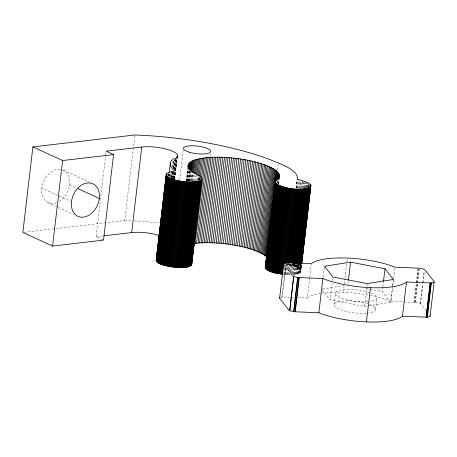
<?xml version="1.0" encoding="UTF-8"?>
<svg xmlns="http://www.w3.org/2000/svg" width="457" height="457" viewBox="0 0 457 457"><rect width="100%" height="100%" fill="white"/><g stroke="black" fill="none" stroke-linecap="round" stroke-linejoin="round"><path stroke-width="0.34" stroke-dasharray="2.29 1.71" d="M102.894 239.845L96.096 236.72L105.647 155.426M105.727 154.717L106.058 151.89M134.724 135.689L124.761 220.52L106.361 222.673M167.593 175.585L167.759 174.168M167.908 175.442L168.153 173.323M168.159 176.014L168.41 173.894M168.519 175.882L168.77 173.763M168.793 176.242L169.124 173.414M168.822 176.465L169.239 172.935M169.227 176.351L169.724 172.112M169.656 176.242L169.987 173.414M170.021 176.848L170.438 173.312M170.495 176.75L170.907 173.22M170.901 177.373L171.564 171.718M171.044 177.39L171.958 169.616M172.289 166.788L172.957 161.132M171.381 178.013L172.295 170.238M172.626 167.411L173.454 160.338M171.775 177.916L172.443 172.26M173.02 167.313L173.854 160.247M171.855 177.927L172.518 172.272M172.072 178.527L172.735 172.872M173.237 168.627L174.231 160.144M172.318 178.573L173.066 172.209M172.432 178.419L173.094 172.763M173.591 168.519L174.591 160.041M172.769 178.304L173.432 172.649M173.849 169.113L175.008 159.219M172.883 178.516L173.546 172.86M173.083 178.184L173.751 172.529M174.163 168.999L175.328 159.099M173.38 178.064L174.043 172.409M174.374 169.581L175.539 159.682M173.46 178.47L174.123 172.815M173.654 177.933L174.317 172.278M174.648 169.45L175.814 159.556M173.82 178.504L174.483 172.849M174.814 170.021L176.059 159.419M173.968 179.138L174.711 172.706M175.042 169.884L176.288 159.276M174.106 179.127L174.854 172.769M174.168 178.927L175.082 171.152M175.162 170.444L176.493 159.133M174.351 178.778L175.265 170.998M175.345 170.295L176.676 158.985M174.483 179.013L175.419 170.844M175.477 170.53L176.888 158.51M174.654 178.487L175.305 172.809M175.648 170.004L176.962 158.67M174.705 179.053L177.07 158.505M174.768 179.03L177.179 158.528M179.704 180.121L183.188 150.427M186.279 181.366L187.827 168.227M186.439 180.881L187.878 168.736M186.587 181.269L187.918 169.804M186.804 181.355L188.215 169.341M186.862 181.081L188.193 169.77M187.176 180.903L188.535 169.593M187.536 181.435L188.947 169.416M188.021 181.263L189.267 170.661M188.53 181.029L189.689 171.135M188.57 181.092L189.735 171.198M189.084 181.338L190.249 171.438M189.192 180.926L190.272 171.735M189.792 180.949L190.786 172.466M189.878 180.761L190.872 172.278M190.546 181.298L191.477 172.803M191.312 180.926L192.226 173.152M191.363 181.132L192.271 173.357M192.123 181.292L193.037 173.517M192.243 180.966L193.071 173.894M193.077 180.972L193.911 173.9M194.008 181.372L194.756 175.008M195.082 181.081L195.83 174.723M196.207 180.812L196.87 175.157M197.39 180.561L197.887 176.316M197.967 180.269L198.384 176.739M198.447 179.767L198.778 176.939M198.704 179.618L199.041 176.79M198.818 179.978L199.149 177.15M199.161 180.184L199.492 177.356M199.566 179.687L199.898 176.859M199.949 179.19L200.115 177.773M199.989 179.407L200.155 177.996M200.223 179.401L200.389 177.984M210.157 156.448L210.494 153.621M277.519 170.118L278.187 164.463M277.011 182.549L277.176 181.132M277.41 183.086L277.742 180.258M277.736 183.617L278.073 180.789M278.085 183.434L278.553 179.63M278.273 184.108L278.856 179.161M278.479 183.765L279.004 179.395M278.53 184.274L279.17 179.121M284.494 267.316L283.666 274.383L290.435 274.668M284.363 274.451L285.111 268.088M280.455 297.381A5.975 1.657 6.7 0 1 282.043 297.056L285.488 267.733M285.574 267.031L285.899 264.237M282.043 297.056L285.625 268.408M285.951 265.614L286.116 264.22M285.059 274.508L285.808 268.145M286.139 265.317L286.305 263.906M285.756 274.554L286.419 268.899M286.75 266.071L287.002 263.952M296.102 187.821L297.016 180.047M296.153 188.273L297.067 180.498M296.342 187.867L297.336 179.384M286.442 274.6L286.945 270.355M287.356 266.819L287.687 263.992M292.88 274.554C309.275 273.275 295.85 265.454 287.967 265.043L288.133 263.626M297.016 187.987L297.93 180.212M287.127 274.628L287.544 271.098M287.876 268.27L288.373 264.026M288.635 265.174L288.801 263.758M297.604 188.827L298.598 180.344M287.807 274.657L288.384 269.704M288.47 269.002L289.053 264.049M289.292 265.306L289.458 263.895M298.347 188.255L299.341 179.772M288.476 274.668L288.727 272.549M289.058 269.721L289.721 264.066M289.944 265.454L290.109 264.037M298.992 188.398L299.826 181.332M289.138 274.68L289.304 273.263M289.635 270.435L290.384 264.077M290.583 265.603L290.749 264.186M299.632 188.547L300.546 180.772M290.206 271.144L291.035 264.077M291.212 265.757L291.457 263.632M300.26 188.701L301.174 180.926M290.766 271.841L291.68 264.066M291.829 265.917L292.074 263.792M300.877 188.861L301.791 181.086M291.315 272.532L292.309 264.049M292.429 266.083L292.68 263.957M301.649 187.616L302.477 180.544M291.846 273.217L292.926 264.026M293.017 266.248L293.263 264.129M302.231 187.781L302.98 181.423M292.371 273.892L293.531 263.992M293.588 266.425L293.92 263.598M302.802 187.958L303.637 180.892M292.96 273.846L294.125 263.952M294.142 266.602L294.474 263.775M303.362 188.141L304.025 182.486M293.451 274.508L294.702 263.9M294.679 266.791L294.931 264.666M303.985 187.616L304.728 181.252M294.011 274.451L295.176 264.552M295.205 266.974L295.536 264.146M304.505 187.804L305.087 182.857M294.554 274.383L295.719 264.489M295.708 267.168L296.039 264.34M305.008 187.993L305.584 183.046M295.079 274.309L296.245 264.414M296.187 267.362L296.519 264.534M305.487 188.187L306.236 181.829M295.588 274.229L296.753 264.335M296.65 267.562L296.981 264.734M306.036 187.678L306.613 182.731M296.073 274.143L297.239 264.243M297.09 267.762L297.507 264.226M306.556 187.17L306.973 183.64M296.542 274.046L297.707 264.152M297.513 267.962L298.01 263.723M306.978 187.376L307.561 182.429M296.987 273.943L298.153 264.049M297.907 268.168L298.404 263.923M307.372 187.581L307.955 182.634M297.416 273.834L298.575 263.935M298.284 268.373L298.781 264.135M307.829 187.079L308.332 182.84M297.815 273.714L298.981 263.82M298.632 268.579L299.215 263.632M308.264 186.582L308.515 184.462M298.198 273.594L299.358 263.695M298.958 268.79L299.541 263.843M308.595 186.787L309.006 183.257M298.552 273.463L299.718 263.563M299.261 269.002L299.843 264.055M308.898 186.999L309.143 184.879M298.884 273.326L299.963 264.135M299.541 269.213L300.123 264.26M309.258 186.502L309.589 183.674M299.192 273.183L300.272 263.992M299.792 269.424L300.455 263.769M299.478 273.035L300.472 264.552M300.021 269.63L300.597 264.683M299.735 272.88L300.729 264.397M300.22 269.841L300.883 264.186M299.969 272.72L300.963 264.237M300.392 270.053L301.054 264.397M300.175 272.555L301.089 264.78M300.352 272.383L301.266 264.609M300.66 270.464L301.323 264.809M300.506 272.206L301.5 264.306M300.632 272.029L301.546 264.255M300.729 271.846L301.694 264.203M297.501 297.558L307.304 297.958L309.686 277.713M309.766 277.011L311.326 263.746M323.168 277.325L324.47 266.265M392.534 286.39L390.666 302.288L364.583 306.401L330.148 299.792L332.336 281.129M332.422 280.438L332.827 276.982M334.118 304.602L335.461 293.194M343.344 292.274L344.904 279.01M344.984 278.313L346.869 262.249M346.954 261.553L347.36 258.062M347.954 284.271L348.36 280.815M364.583 306.401L367.182 284.283M375.654 309.572L376.996 298.164M390.666 302.288L382.309 291.566L382.8 287.419M382.88 286.728L383.446 281.889M392.614 285.699L393.346 279.478M426.204 310.8L421.183 304.362A5.975 1.657 6.7 0 0 420.474 303.802L420.331 303.722A5.975 1.657 6.7 0 0 415.35 302.448L415.082 302.425A5.975 1.657 6.7 0 0 414.288 302.363L390.929 301.403L392.483 288.133M392.814 285.339L393.551 279.056M393.631 278.359L394.945 267.185M414.031 302.351L416.241 283.5M416.327 282.803L417.966 268.836M414.288 302.363L416.504 283.511M416.584 282.814L418.224 268.847M415.082 302.425L417.298 283.569M417.378 282.872L419.018 268.91M415.35 302.448L417.561 283.597M417.647 282.9L419.286 268.933M420.331 303.722L422.708 283.477M422.794 282.774L424.187 270.91M420.474 303.802L422.856 283.551M422.936 282.854L424.33 270.984M322.493 288.967L343.641 285.631M24.267 232.27L105.653 222.753M96.096 236.72L103.076 235.909M290.503 297.267L284.203 297.01A5.975 1.657 6.7 0 0 282.26 297.039M291.206 297.296L294.005 297.41M287.967 265.043L287.047 264.877L287.139 264.597A63.946 17.732 6.7 0 0 287.264 263.912M366.468 288.527L369.222 289.058M369.913 289.19L382.309 291.566M63.283 170.193L89.812 182.354M69.538 184.782L76.656 188.044M60.324 169.313A17.926 13.076 -65.4 0 0 41.741 188.033L70.846 201.377M47.996 202.622L57.702 207.072M58.347 207.369L73.868 214.487M428.295 313.485L429.134 314.553M322.208 289.612L330.148 299.792M62.335 169.793A17.926 13.076 -65.4 0 1 69.573 184.445A17.926 13.076 -65.4 0 1 59.102 201.588M56.377 202.868A17.926 13.076 -65.4 0 1 41.741 188.033M124.704 220.457A144.172 40.05 6.7 0 1 131.582 220.754M134.358 220.897A144.172 40.05 6.7 0 1 159.642 222.959M307.304 297.958A49.956 13.853 6.7 0 1 320.751 293.268M322.025 293.074A49.956 13.853 6.7 0 1 369.028 295.256M370.404 295.525A49.956 13.853 6.7 0 1 390.929 301.403M370.935 293.148A20.919 5.798 6.7 0 1 369.713 301.586M367.759 301.786A20.919 5.798 6.7 0 1 340.237 297.678A20.919 5.798 6.7 0 1 341.35 289.995A20.919 5.798 6.7 0 1 369.107 292.497M369.599 304.556A20.919 5.798 6.7 0 1 368.371 312.988M366.423 313.194A20.919 5.798 6.7 0 1 338.894 309.081A20.919 5.798 6.7 0 1 340.014 301.397A20.919 5.798 6.7 0 1 367.771 303.899"/><path stroke-width="0.69" d="M177.219 155.683C178.236 157.762 174.82 158.739 173.203 159.013A63.946 17.732 6.7 0 0 174.374 170.827C175.722 171.975 171.204 171.295 170.153 172.003C168.947 172.312 167.679 172.677 166.748 173.551C165.074 175.437 167.982 177.27 169.49 177.967C177.739 181.566 187.062 182.577 195.967 181.652C210.906 178.904 192.763 173.397 189.432 169.244C185.171 164.4 192.3 160.11 196.584 159.459C206.821 156.78 217.561 156.94 228.043 157.585C240.428 158.556 252.818 160.624 264.557 164.777C269.967 167.279 278.524 169.398 279.507 176.293C279.598 179.207 273.166 180.446 276.131 183.468C278.764 185.748 282.277 186.622 285.562 187.501C298.084 192.328 328.309 186.587 297.096 179.344L297.187 179.064A63.946 17.732 6.7 0 0 278.353 163.052L270.99 159.996A144.184 39.982 6.7 0 0 134.809 134.986L32.898 146.903L22.85 232.436L52.572 246.066L103.516 240.125L113.565 154.592L106.144 151.181L141.739 147.04A22.284 6.181 6.7 0 1 163.914 148.548A22.284 6.181 6.7 0 1 177.527 155.02L176.973 157.802M191.689 263.563C189.849 269.693 178.002 266.945 173.072 267.077C168.987 265.98 155.734 265.351 156.54 259.262M52.572 246.066L62.62 160.533L32.898 146.903M103.773 235.823L131.69 232.579L141.739 147.04M156.157 260.193L166.228 174.465M156.197 260.593L166.354 174.088M156.26 260.793L166.457 173.906M156.345 260.998L166.588 173.723M156.46 261.204L166.508 175.671M156.602 261.41L166.651 175.876M156.774 261.621L166.822 176.088M156.968 261.832L167.016 176.293M157.191 262.038L167.239 176.505M157.437 262.249L167.485 176.716M157.711 262.461L167.759 176.928M158.008 262.672L168.056 177.139M158.333 262.884L168.382 177.345M169.21 172.706L170.29 163.52M158.682 263.089L168.73 177.556M159.047 263.295L169.096 177.762M159.442 263.5L169.49 177.967M159.859 263.706L169.907 178.167M160.298 263.906L170.347 178.367M160.755 264.1L170.804 178.567M161.235 264.3L171.284 178.761M161.732 264.489L171.781 178.955M162.252 264.677L172.3 179.144M162.789 264.86L172.837 179.327M163.343 265.043L173.386 179.51M163.909 265.22L173.957 179.681M177.145 157.282L177.31 155.866M164.497 265.391L174.545 179.852M177.207 157.465L177.373 156.048M177.247 157.642L177.413 156.231M165.097 265.557L175.145 180.018M165.708 265.717L175.756 180.184M166.331 265.871L176.379 180.338M166.971 266.02L177.019 180.486M167.622 266.168L177.67 180.629M168.279 266.305L178.327 180.766M168.947 266.437L178.995 180.898M169.621 266.562L179.67 181.023M170.301 266.677L180.349 181.143M170.987 266.791L181.035 181.252M171.683 266.894L181.726 181.36M172.375 266.991L182.423 181.452M173.072 267.077L183.12 181.543M173.774 267.162L183.823 181.623M174.471 267.236L184.519 181.697M175.174 267.299L185.222 181.766M175.871 267.362L185.919 181.823M188.021 166.519L188.187 165.108M188.016 167.451L188.347 164.623M188.164 167.685L188.581 164.149M176.562 267.408L186.61 181.875M188.381 167.925L188.884 163.686M188.587 168.884L189.249 163.229M177.253 267.454L187.301 181.915M188.941 169.153L189.689 162.789M177.939 267.488L187.987 181.949M189.364 169.427L190.198 162.361M189.855 169.718L190.769 161.944M178.618 267.511L188.667 181.977M190.329 170.735L191.409 161.544M179.287 267.534L189.335 181.995M190.952 171.049L192.117 161.155M179.949 267.539L189.998 182.006M191.643 171.386L192.888 160.784M180.606 267.539L190.655 182.006M192.306 172.443L193.717 160.424M181.252 267.534L191.3 182M181.88 267.522L191.929 181.983M193.117 172.809L194.613 160.087M182.503 267.494L192.551 181.96M193.991 173.192L195.567 159.761M183.108 267.465L193.157 181.932M183.703 267.425L193.751 181.892M194.922 173.597L196.584 159.459M184.28 267.379L194.328 181.84M184.845 267.322L194.893 181.783M195.91 174.014L197.653 159.167M185.388 267.259L195.436 181.72M185.919 267.185L195.967 181.652M196.956 174.448L198.784 158.899M186.427 267.105L196.476 181.572M186.919 267.019L196.967 181.486M197.972 175.614L199.966 158.648M187.387 266.922L197.435 181.389M187.838 266.825L197.887 181.286M188.267 266.717L198.315 181.178M199.121 176.088L201.194 158.413M188.672 266.597L198.721 181.063M189.055 266.477L199.103 180.938M189.415 266.345L199.463 180.812M189.752 266.208L199.8 180.675M200.32 176.579L202.48 158.202M190.066 266.071L200.115 180.532M190.352 265.923L200.4 180.384M190.615 265.768L200.663 180.229M190.855 265.608L200.903 180.069M191.066 265.443L201.109 179.909M203.811 158.008L191.249 265.271M191.403 265.1L201.646 177.824M191.534 264.923L201.737 178.03M191.637 264.734L201.714 178.938M191.717 264.552L201.828 178.43M193.762 243.541L195.145 243.37L205.193 157.831M195.145 243.37L196.567 243.215L206.615 157.676M196.567 243.215L198.03 243.078L208.078 157.545M198.03 243.078L199.532 242.97L209.58 157.431M199.532 242.97L201.074 242.878L211.123 157.339M201.074 242.878L202.651 242.804L212.699 157.271M202.651 242.804L204.262 242.758L214.31 157.219M204.262 242.758L205.901 242.73L215.95 157.191M205.901 242.73L207.564 242.718L217.612 157.185M207.564 242.718L209.255 242.736L219.303 157.197M209.255 242.736L210.968 242.77L221.017 157.237M210.968 242.77L212.705 242.827L222.753 157.288M212.705 242.827L214.453 242.901L224.501 157.368M214.453 242.901L216.218 243.004L226.266 157.465M216.218 243.004L217.995 243.118L228.043 157.585M217.995 243.118L219.783 243.261L229.831 157.728M219.783 243.261L221.571 243.421L231.619 157.888M221.571 243.421L223.364 243.598L233.413 158.065M223.364 243.598L225.164 243.804L235.212 158.265M266.517 256.571C255.069 248.368 240.553 246.169 226.958 244.021L237.006 158.488M228.746 244.261L238.794 158.722M230.522 244.518L240.571 158.985M232.293 244.792L242.341 159.259M234.053 245.089L244.101 159.55M235.795 245.398L245.843 159.864M237.514 245.729L247.563 160.196M239.217 246.072L249.265 160.538M240.896 246.437L250.944 160.898M242.547 246.814L252.595 161.275M244.169 247.203L254.218 161.669M245.757 247.608L255.806 162.075M247.317 248.031L257.36 162.498M248.837 248.465L258.885 162.926M250.316 248.911L260.364 163.372M251.756 249.368L261.804 163.829M253.155 249.836L263.203 164.297M254.509 250.31L264.557 164.777M255.811 250.802L265.86 165.263M257.068 251.299L267.117 165.76M258.268 251.801L268.316 166.268M259.422 252.31L269.47 166.776M260.519 252.83L270.567 167.296M261.558 253.355L271.607 167.816M262.535 253.881L272.583 168.347M263.461 254.418L273.503 168.879M264.317 254.949L274.366 169.416M265.117 255.492L275.165 169.953M265.848 256.029L275.897 170.495M282.969 274.314C277.039 273.103 268.893 273.052 265.243 267.562L276.565 171.032M265.283 267.762L275.514 181.075M265.351 267.968L275.394 182.429M265.443 268.168L275.491 182.634M275.211 185.668L275.377 184.251M265.563 268.379L275.611 182.84M265.706 268.585L275.754 183.051M276.085 180.766L277.165 171.575M265.883 268.796L275.931 183.257M266.083 269.002L276.131 183.468M266.305 269.213L276.354 183.68M276.708 180.595L277.702 172.112M266.557 269.424L276.605 183.891M266.837 269.636L276.885 184.102M277.342 179.721L278.17 172.649M267.139 269.847L277.188 184.308M277.822 179.55L278.57 173.186M267.465 270.053L277.513 184.519M278.319 178.664L278.901 173.717M267.819 270.264L277.867 184.725M278.661 178.487L279.164 174.243M278.936 178.304L279.353 174.768M268.19 270.47L278.239 184.931M279.141 178.11L279.473 175.282M279.25 178.201L279.524 175.791M268.59 270.675L278.639 185.136M269.007 270.875L279.056 185.342M269.447 271.075L279.495 185.542M269.91 271.275L279.958 185.736M270.395 271.469L280.444 185.93M270.898 271.658L280.946 186.125M271.418 271.846L281.466 186.313M271.955 272.029L282.003 186.496M272.509 272.212L282.557 186.673M273.086 272.383L283.134 186.85M273.669 272.555L283.717 187.022M274.274 272.72L284.323 187.187M274.886 272.88L284.934 187.347M275.514 273.035L285.562 187.501M276.154 273.183L286.202 187.65M276.805 273.326L286.853 187.793M277.468 273.463L287.516 187.93M278.136 273.594L288.184 188.061M278.81 273.72L288.858 188.181M279.495 273.834L289.544 188.301M280.181 273.943L290.229 188.41M280.872 274.046L290.92 188.513M281.569 274.143L291.617 188.61M282.266 274.234L292.314 188.695M279.65 298.078L283.666 263.866M284.214 263.706L293.017 188.775M284.911 263.78L293.714 188.85M285.694 263.141L294.411 188.912M286.39 263.198L295.108 188.97M287.082 263.243L295.805 189.021M287.773 263.289L296.49 189.061M288.458 263.318L297.176 189.095M289.132 263.346L297.855 189.118M289.887 262.655L298.524 189.135M290.549 262.661L299.186 189.147M291.2 262.661L299.838 189.147M291.846 262.655L300.483 189.135M292.394 263.346L301.112 189.118M293.011 263.318L301.729 189.095M293.617 263.283L302.334 189.061M294.205 263.243L302.928 189.021M294.782 263.198L303.499 188.97M429.968 315.627A5.975 1.657 6.7 0 1 427.289 317.147L427.061 317.164A5.975 1.657 6.7 0 1 426.335 317.181L402.474 316.21A49.956 13.853 6.7 0 1 318.849 312.771L294.959 311.771A5.975 1.657 6.7 0 1 293.897 311.657L293.628 311.623A5.975 1.657 6.7 0 1 289.761 310.6L293.617 276.308A5.975 1.657 6.7 0 1 292.611 275.594L283.826 264.329A5.975 1.657 6.7 0 1 286.065 262.844L286.282 262.826A5.975 1.657 6.7 0 1 288.224 262.792L311.326 263.746A49.956 13.853 6.7 0 1 394.945 267.185L418.309 268.15A5.975 1.657 6.7 0 1 419.103 268.208L419.366 268.236A5.975 1.657 6.7 0 1 424.353 269.51L424.496 269.59A5.975 1.657 6.7 0 1 425.204 270.15L433.99 281.415A5.975 1.657 6.7 0 1 431.311 282.934L431.082 282.946A5.975 1.657 6.7 0 1 430.357 282.963L406.49 281.998A49.956 13.853 6.7 0 1 322.871 278.553L298.981 277.553A5.975 1.657 6.7 0 1 297.913 277.445L297.65 277.405A5.975 1.657 6.7 0 1 293.782 276.388L293.617 276.308M289.761 310.6L293.782 276.388M295.342 263.141L304.059 188.912M295.805 263.78L304.602 188.85M296.325 263.706L305.127 188.775M296.833 263.626L305.636 188.695M297.318 263.54L306.121 188.604M297.787 263.443L306.59 188.513M298.232 263.341L307.035 188.41M298.661 263.232L307.464 188.295M299.061 263.112L307.864 188.181M293.628 311.623L297.65 277.405M299.358 263.695L308.247 188.055M293.897 311.657L297.913 277.445M299.718 263.563L308.601 187.924M300.049 263.426L308.932 187.793M300.358 263.283L309.24 187.644M294.959 311.771L298.981 277.553M300.637 263.135L309.526 187.496M295.222 311.788L299.244 277.576M300.815 263.689L309.783 187.341M301.049 263.529L310.017 187.181M301.254 263.363L310.223 187.016M301.431 263.192L310.4 186.85M301.82 260.57L301.986 259.153M302.317 256.326L302.483 254.915M302.734 252.795L302.9 251.379M303.231 248.551L303.397 247.14M303.648 245.015L303.814 243.604M304.145 240.776L304.311 239.359M304.562 237.24L304.728 235.829M305.059 233.001L305.225 231.585M305.476 229.465L305.642 228.049M305.973 225.221L306.139 223.81M306.39 221.691L306.556 220.274M306.887 217.446L307.053 216.035M307.304 213.916L307.47 212.499M307.801 209.672L307.967 208.261M308.212 206.136L308.384 204.725M308.715 201.897L308.881 200.48M309.126 198.361L309.292 196.95M309.629 194.122L309.795 192.705M310.04 190.586L310.206 189.169M310.537 186.342L310.709 184.931M301.5 263.723L310.8 185.136M301.649 263.803L310.863 185.336M301.763 263.689L310.903 185.536M318.849 312.771L322.871 278.553M348.44 280.124L350.553 262.152L384.988 268.756L393.346 279.478L367.262 283.591L332.827 276.982L324.47 266.265L350.553 262.152M366.434 321.894L370.456 287.682M383.526 281.198L384.988 268.756M402.474 316.21L406.49 281.998M426.084 317.175L430.106 282.963M426.335 317.181L430.357 282.963M427.061 317.164L431.082 282.946M427.289 317.147L431.311 282.934M430.128 316.09L434.144 281.878M265.745 266.254L265.243 267.562M176.659 157.716L176.453 157.865M62.62 160.533L113.565 154.592M225.164 243.804L226.958 244.021M77.302 188.341L99.312 198.435A17.926 13.093 -65.3 0 1 77.753 216.27L77.296 216.03A17.926 13.093 -65.3 0 1 71.492 201.674A17.926 13.093 -65.3 0 1 80.878 185.548L81.403 185.199A17.926 13.093 -65.3 0 1 99.312 198.435M131.69 232.579A22.284 6.181 6.7 0 1 159.322 235.572M289.601 310.526A5.975 1.657 6.7 0 1 288.59 309.806L279.81 298.541A5.975 1.657 6.7 0 1 279.918 297.667M189.449 152.255A13.744 3.81 6.7 0 0 210.711 151.65A13.744 3.81 6.7 0 0 191.106 145.806A13.744 3.81 6.7 0 0 189.449 152.255"/></g></svg>
